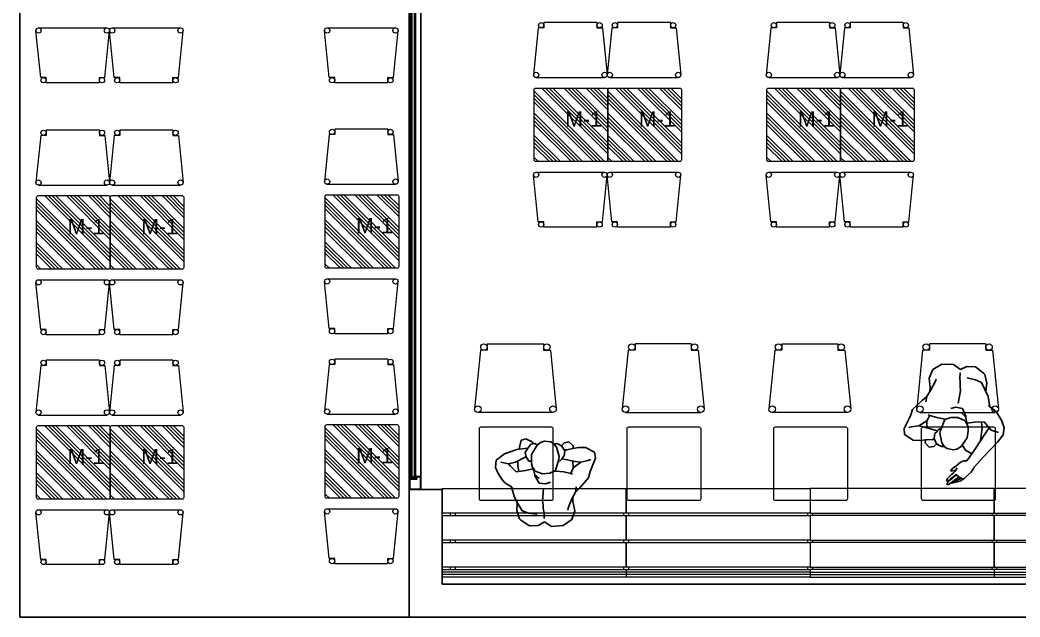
# Model space of a CAD drawing. Header units: centimetres. Extents: x 129282 to 136766, y 26190 to 28185.
# Drawn here: x 129282 to 129893, y 26190 to 26555 of the extents above; entities that cross this region are included whole.
import ezdxf

# ---------------------------------------------------------------- set-up
doc = ezdxf.new("R2010")
doc.units = ezdxf.units.CM
doc.header["$LTSCALE"] = 10
doc.header["$MEASUREMENT"] = 0
for name, color, linetype in [('141125_RT1$0$xref_4_vitrin_kaplama$0$2DCAM', 4, 'Continuous'), ('141125_RT1$0$xref_4_vitrin_kaplama$0$2DKONST2', 253, 'Continuous'), ('CG TASARIM LOGO', 7, 'Continuous'), ('LP-DIMENSION_INT_100', 51, 'Continuous'), ('SD-YAZI', 233, 'Continuous'), ('wall', 255, 'Continuous')]:
    doc.layers.add(name, color=color, linetype=linetype)
doc.layers.add('ARK_AHŞAP', color=45, linetype='Continuous', lineweight=15)
doc.layers.add('ARK_METAL', color=252, linetype='Continuous', lineweight=15)
doc.styles.get("Standard").update_dxf_attribs({"font": 'arial.ttf'})
pattern_1 = [(135, (96926.2095, -191650.964), (-6.7351921, -6.7351921), []), (135, (96926.2095, -191648.719), (-6.7351921, -6.7351921), []), (135, (96926.2095, -191646.474), (-6.7351921, -6.7351921), []), (135, (96926.2095, -191644.229), (-6.7351921, -6.7351921), [])]
pattern_2 = [(135, (96881.2095, -191650.964), (-6.7351921, -6.7351921), []), (135, (96881.2095, -191648.719), (-6.7351921, -6.7351921), []), (135, (96881.2095, -191646.474), (-6.7351921, -6.7351921), []), (135, (96881.2095, -191644.229), (-6.7351921, -6.7351921), [])]

# ---------------------------------------------------------------- blocks, each defined once
blk = doc.blocks.new('dada')
for p, q in [((219973.43, -31806.86), (219967.82, -31810.1)), ((219980.49, -31806.97), (219973.43, -31806.86)), ((219967.82, -31810.1), (219965.63, -31815.29)), ((219984.71, -31810.01), (219980.49, -31806.97)), ((219984.28, -31815.56), (219984.55, -31812.14)), ((219988.56, -31808.22), (219984.71, -31810.01)), ((219993.91, -31808.37), (219988.56, -31808.22)), ((219998.88, -31812.26), (219993.91, -31808.37)), ((219999.67, -31813.16), (219998.88, -31812.26)), ((219965.63, -31815.29), (219966.32, -31821.02)), ((219967.93, -31820.3), (219969.4, -31817.13)), ((219969.4, -31817.13), (219969.8, -31816.05)), ((219984.57, -31817.26), (219984.28, -31815.56)), ((219984.6, -31818.7), (219984.57, -31817.26)), ((219984.6, -31820.52), (219984.6, -31818.7)), ((219993.96, -31816.3), (219988.77, -31815.1)), ((219997.59, -31817.95), (219993.96, -31816.3)), ((219999.73, -31822.23), (219997.59, -31817.95)), ((220000.91, -31818.54), (219999.67, -31813.16)), ((220000.18, -31823.15), (220000.91, -31818.54)), ((219964.1, -31826.49), (219966.74, -31822.57)), ((219966.32, -31821.02), (219966.1, -31823.52)), ((219966.74, -31822.57), (219967.93, -31820.3)), ((219984.36, -31825.28), (219984.72, -31822.78)), ((219984.72, -31822.78), (219984.6, -31820.52)), ((220001.59, -31826.62), (219999.73, -31822.23)), ((219961.55, -31828.75), (219955.53, -31834.58)), ((219964.1, -31826.49), (219961.55, -31828.75)), ((219963.56, -31829.8), (219964.1, -31826.49)), ((219983.43, -31830.57), (219984.36, -31825.28)), ((220002.81, -31832.98), (220001.59, -31826.62)), ((219955.53, -31834.58), (219954.16, -31838.39)), ((219981.99, -31833.12), (219978.94, -31834.02)), ((219985.92, -31833.89), (219981.99, -31833.12)), ((219988.07, -31839.19), (219985.66, -31836.85)), ((219988.02, -31838.63), (219985.92, -31833.89)), ((220002.93, -31833.11), (220001.86, -31831.93)), ((220006.66, -31835.82), (220002.93, -31833.11)), ((220008.27, -31838.35), (220006.66, -31835.82)), ((219954.16, -31838.39), (219950.29, -31846.24)), ((219964.26, -31841.56), (219959.4, -31844.48)), ((219964.25, -31845.64), (219964.26, -31841.56)), ((219965.95, -31838.14), (219964.26, -31841.56)), ((219965.95, -31838.14), (219964.98, -31837.71)), ((219970.28, -31839.47), (219965.95, -31838.14)), ((219975.28, -31840.42), (219970.28, -31839.47)), ((219975.15, -31840.74), (219972.56, -31847.46)), ((219978.82, -31839.44), (219975.15, -31840.74)), ((219983.21, -31839.4), (219978.82, -31839.44)), ((219987.64, -31841.51), (219983.21, -31839.4)), ((219989.39, -31844.89), (219987.64, -31841.51)), ((219988.07, -31839.19), (219988.02, -31838.63)), ((219988.47, -31841.63), (219988.07, -31839.19)), ((219989.1, -31844.08), (219988.47, -31841.63)), ((219993.46, -31842.32), (219988.64, -31842.96)), ((219999.27, -31842.1), (219993.46, -31842.32)), ((219997.93, -31845.57), (219997.61, -31842.23)), ((219999.27, -31842.1), (220002.34, -31845.71)), ((220010.11, -31841.56), (220008.27, -31838.35)), ((220011.49, -31845.77), (220010.11, -31841.56)), ((219950.29, -31846.24), (219950.45, -31849.81)), ((219954.91, -31845.07), (219953.11, -31845.59)), ((219959.4, -31844.48), (219954.91, -31845.07)), ((219962.84, -31845.25), (219959.4, -31844.48)), ((219970.62, -31847.5), (219962.84, -31845.25)), ((219969.08, -31849.16), (219968.58, -31852.23)), ((219970.59, -31848.03), (219969.08, -31849.16)), ((219970.97, -31847.21), (219970.59, -31848.03)), ((219972.17, -31846.32), (219970.97, -31847.21)), ((219972.17, -31846.32), (219972.92, -31846.53)), ((219972.56, -31847.46), (219972.17, -31849.01)), ((219972.17, -31849.01), (219973.41, -31854.95)), ((219988.91, -31851.81), (219989.4, -31847.79)), ((219989.4, -31845.86), (219989.1, -31844.08)), ((219989.4, -31847.79), (219989.39, -31844.89)), ((219997.01, -31853.72), (219997.93, -31845.57)), ((219997.01, -31853.72), (219999.97, -31848.98)), ((219999.97, -31848.98), (220002.34, -31845.71)), ((220002.34, -31845.71), (220003.54, -31847.27)), ((220003.54, -31847.27), (220008.04, -31848.65)), ((220010.84, -31850.1), (220011.49, -31845.77)), ((219950.45, -31849.81), (219955.8, -31853.26)), ((219955.8, -31853.26), (219959.9, -31853.53)), ((219959.9, -31853.53), (219963.48, -31853.17)), ((219963.15, -31854.85), (219963.36, -31853.18)), ((219965.64, -31857.49), (219963.15, -31854.85)), ((219963.48, -31853.17), (219967.29, -31852.84)), ((219967.29, -31852.84), (219968.82, -31852.87)), ((219970.32, -31855.52), (219968.51, -31857.12)), ((219968.58, -31852.23), (219970.19, -31855.43)), ((219968.58, -31852.23), (219968.58, -31852.23)), ((219970.19, -31855.43), (219971.96, -31856.56)), ((219973.41, -31854.95), (219974.93, -31857.36)), ((219985.09, -31857.09), (219988.91, -31851.81)), ((219993.17, -31859.66), (219997.01, -31853.72)), ((220003.67, -31858.47), (220007.38, -31854.47)), ((220007.38, -31854.47), (220010.84, -31850.1)), ((220010.84, -31850.1), (220010.84, -31850.1)), ((219968.51, -31857.12), (219965.64, -31857.49)), ((219971.96, -31856.56), (219973.39, -31857.25)), ((219973.39, -31857.25), (219974.3, -31857.1)), ((219974.3, -31857.1), (219974, -31855.88)), ((219974.93, -31857.36), (219976.56, -31858.48)), ((219976.56, -31858.48), (219980.28, -31859.2)), ((219980.28, -31859.2), (219982.44, -31858.76)), ((219982.44, -31858.76), (219985.09, -31857.09)), ((219985.8, -31856.21), (219987.9, -31859.37)), ((219987.9, -31859.37), (219991.64, -31861.58)), ((219988.57, -31865.91), (219991.64, -31861.58)), ((219991.64, -31861.58), (219993.17, -31859.66)), ((219998.72, -31863.72), (220003.67, -31858.47)), ((219984.86, -31866.77), (219983.16, -31868.07)), ((219986.8, -31865.87), (219984.86, -31866.77)), ((219988.57, -31865.91), (219986.8, -31865.87)), ((219993.34, -31869.51), (219998.72, -31863.72)), ((219980.08, -31870.45), (219978.82, -31871.79)), ((219978.82, -31871.79), (219978.86, -31872.05)), ((219978.86, -31872.05), (219979.15, -31872.17)), ((219979.15, -31872.17), (219981.22, -31871.84)), ((219979.15, -31874.38), (219980.27, -31873.42)), ((219981.05, -31869.82), (219980.08, -31870.45)), ((219980.27, -31873.42), (219981.5, -31872.16)), ((219983.16, -31868.07), (219981.05, -31869.82)), ((219981.22, -31871.84), (219982.18, -31871.28)), ((219981.5, -31872.16), (219982.18, -31871.28)), ((219982.18, -31871.28), (219982.73, -31870.18)), ((219991.22, -31872.75), (219987.88, -31875.86)), ((219993.34, -31869.51), (219991.22, -31872.75)), ((219976.27, -31878.1), (219976.66, -31876.87)), ((219976.41, -31878.38), (219976.27, -31878.1)), ((219976.79, -31878.46), (219976.41, -31878.38)), ((219976.48, -31879.78), (219978.12, -31877.92)), ((219976.62, -31880.37), (219976.48, -31879.78)), ((219976.66, -31876.87), (219977.52, -31876.06)), ((219977.86, -31877.77), (219976.79, -31878.46)), ((219979.16, -31879.29), (219976.88, -31880.62)), ((219977.52, -31876.06), (219978.45, -31875.03)), ((219978.67, -31877.01), (219977.86, -31877.77)), ((219978.12, -31877.92), (219979.05, -31877.16)), ((219978.45, -31875.03), (219979.15, -31874.38)), ((219980.13, -31875.83), (219978.67, -31877.01)), ((219979.05, -31877.16), (219980.26, -31876.22)), ((219981.04, -31877.69), (219979.16, -31879.29)), ((219981.25, -31878.56), (219979.16, -31879.29)), ((219979.44, -31879.52), (219979.16, -31879.29)), ((219981.03, -31879.23), (219979.44, -31879.52)), ((219982.07, -31874.36), (219980.13, -31875.83)), ((219980.26, -31876.22), (219981.28, -31875.32)), ((219984.29, -31878.28), (219981.03, -31879.23)), ((219982.21, -31876.84), (219981.04, -31877.69)), ((219983.47, -31877.43), (219981.25, -31878.56)), ((219981.28, -31875.32), (219982.23, -31874.56)), ((219982.23, -31874.56), (219982.07, -31874.36)), ((219982.21, -31876.84), (219983.86, -31875.88)), ((219982.23, -31874.56), (219983.86, -31875.88)), ((219985.17, -31876.82), (219983.47, -31877.43)), ((219983.86, -31875.88), (219986.68, -31877.05)), ((219986.68, -31877.05), (219984.29, -31878.28)), ((219985.98, -31876.82), (219985.17, -31876.82)), ((219987.88, -31875.86), (219986.68, -31877.05)), ((219976.88, -31880.62), (219976.62, -31880.37))]:
    blk.add_line(p, q)
blk = doc.blocks.new('insanplanoturan2')
for p, q in [((-4.35, 28), (-8.09, 30.21)), ((-1.54, 25.72), (-5.35, 20.45)), ((-3.59, 26.87), (-4.35, 28)), ((1.11, 27.39), (-1.54, 25.72)), ((3.27, 27.84), (1.11, 27.39)), ((7, 27.12), (3.27, 27.84)), ((8.63, 26), (7, 27.12)), ((10.14, 23.59), (8.63, 26)), ((10.17, 25.88), (9.26, 25.73)), ((9.26, 25.73), (9.56, 24.52)), ((11.6, 25.19), (10.17, 25.88)), ((13.37, 24.07), (11.6, 25.19)), ((13.24, 24.16), (15.05, 25.76)), ((15.05, 25.76), (17.91, 26.13)), ((17.91, 26.13), (20.4, 23.48)), ((-27.28, 18.74), (-27.93, 14.41)), ((-27.28, 18.74), (-27.28, 18.74)), ((-5.35, 20.45), (-5.85, 16.43)), ((11.39, 17.65), (10.14, 23.59)), ((14.98, 20.87), (13.37, 24.07)), ((14.48, 17.79), (14.98, 20.87)), ((16.27, 21.48), (14.74, 21.5)), ((14.98, 20.87), (14.98, 20.87)), ((20.07, 21.81), (16.27, 21.48)), ((23.66, 22.17), (20.07, 21.81)), ((20.4, 23.48), (20.2, 21.81)), ((27.76, 21.89), (23.66, 22.17)), ((33.11, 18.44), (27.76, 21.89)), ((33.27, 14.87), (33.11, 18.44)), ((-27.93, 14.41), (-26.55, 10.2)), ((-19.98, 15.91), (-24.48, 17.29)), ((-18.79, 14.34), (-19.98, 15.91)), ((-15.71, 10.73), (-18.79, 14.34)), ((-14.03, 17.26), (-14.37, 14.2)), ((-14.37, 14.2), (-14.05, 10.87)), ((-5.85, 16.43), (-5.83, 13.53)), ((-5.85, 14.49), (-5.54, 12.71)), ((-5.83, 13.53), (-4.08, 10.14)), ((-5.54, 12.71), (-4.92, 10.26)), ((8.41, 9.37), (10.99, 16.09)), ((11.39, 14.95), (10.64, 15.16)), ((10.99, 16.09), (11.39, 17.65)), ((11.39, 14.95), (12.59, 15.84)), ((12.59, 15.84), (12.97, 16.66)), ((12.94, 16.13), (20.72, 13.88)), ((12.97, 16.66), (14.48, 17.79)), ((19.31, 14.28), (19.29, 10.2)), ((19.29, 10.2), (24.16, 13.11)), ((20.72, 13.88), (24.16, 13.11)), ((24.16, 13.11), (28.65, 13.7)), ((28.65, 13.7), (30.45, 14.23)), ((29.4, 7.03), (33.27, 14.87)), ((-26.55, 10.2), (-24.71, 6.99)), ((-24.71, 6.99), (-23.11, 4.46)), ((-15.71, 10.73), (-9.91, 10.95)), ((-9.91, 10.95), (-5.08, 11.6)), ((-4.92, 10.26), (-4.51, 7.82)), ((-4.51, 7.82), (-2.1, 5.49)), ((-4.51, 7.82), (-4.46, 7.27)), ((-4.46, 7.27), (-2.36, 2.53)), ((-4.08, 10.14), (0.35, 8.04)), ((0.35, 8.04), (4.73, 8.08)), ((4.73, 8.08), (8.41, 9.37)), ((8.28, 9.05), (13.28, 8.1)), ((13.28, 8.1), (17.61, 6.77)), ((17.61, 6.77), (19.29, 10.2)), ((17.61, 6.77), (18.58, 6.35)), ((28.03, 3.22), (29.4, 7.03)), ((-23.11, 4.46), (-19.37, 1.75)), ((-19.37, 1.75), (-18.3, 0.57)), ((-19.26, 1.62), (-18.03, -4.75)), ((-2.36, 2.53), (1.56, 1.75)), ((1.56, 1.75), (4.62, 2.65)), ((22.01, -2.61), (28.03, 3.22)), ((-18.03, -4.75), (-16.17, -9.13)), ((-0.81, -6.09), (-1.17, -8.58)), ((0.13, -0.8), (-0.81, -6.09)), ((19.46, -4.88), (16.82, -8.79)), ((20, -1.56), (19.46, -4.88)), ((19.46, -4.88), (22.01, -2.61)), ((-16.62, -8.22), (-17.35, -12.82)), ((-16.17, -9.13), (-14.03, -13.42)), ((-1.17, -8.58), (-1.05, -10.85)), ((-1.05, -10.85), (-1.05, -12.66)), ((15.63, -11.06), (14.16, -14.24)), ((16.82, -8.79), (15.63, -11.06)), ((17.24, -10.34), (17.46, -7.85)), ((17.93, -16.07), (17.24, -10.34)), ((-17.35, -12.82), (-16.11, -18.21)), ((-16.11, -18.21), (-15.32, -19.11)), ((-14.03, -13.42), (-10.4, -15.06)), ((-10.4, -15.06), (-5.21, -16.27)), ((-1.05, -12.66), (-1.01, -14.11)), ((-1.01, -14.11), (-0.73, -15.8)), ((-0.73, -15.8), (-0.99, -19.23)), ((14.16, -14.24), (13.76, -15.31)), ((15.74, -21.26), (17.93, -16.07)), ((-15.32, -19.11), (-10.35, -22.99)), ((-10.35, -22.99), (-5, -23.15)), ((-5, -23.15), (-1.15, -21.36)), ((-1.15, -21.36), (3.07, -24.4)), ((3.07, -24.4), (10.13, -24.5)), ((10.13, -24.5), (15.74, -21.26))]:
    blk.add_line(p, q)
for points in [[(-27.28, 18.74), (-21.76, 22.31), (-14.13, 24.15), (-7.35, 24.57)], [(-8.09, 30.21), (-10.88, 29.66), (-12.15, 26.27), (-12.64, 24.24)], [(-1.54, 25.72), (-2.54, 26.97), (-5.37, 26.69), (-7.35, 24.57), (-9.19, 21.89), (-8.9, 19.21), (-7.35, 16.52), (-5.85, 16.43)], [(-19.98, 15.91), (-15.55, 16.66), (-9.47, 19.07), (-8.9, 19.21)]]:
    blk.add_lwpolyline(points)
blk = doc.blocks.new('xccxc')
at = {"rotation": 180}
blk.add_blockref('insanplanoturan2', (220488.91, -31825.14), dxfattribs=at)

msp = doc.modelspace()

# ---------------------------------------------------------------- hatches: boundary and pattern name
at = {"layer": 'ARK_METAL'}
h = msp.add_hatch(dxfattribs=at)
h.set_pattern_fill('ANSI34', color=256, scale=0.5, angle=450)
h.set_pattern_definition([(135, (97185.41, -191444.606), (-6.7351921, -6.7351921), []), (135, (97185.41, -191442.361), (-6.7351921, -6.7351921), []), (135, (97185.41, -191440.116), (-6.7351921, -6.7351921), []), (135, (97185.41, -191437.871), (-6.7351921, -6.7351921), [])])
h.paths.add_polyline_path([(129641.51, 26469.58), (129641.51, 26512.58, 0.414214), (129640.51, 26513.58), (129597.51, 26513.58, 0.414214), (129596.51, 26512.58), (129596.51, 26469.58, 0.414214), (129597.51, 26468.58), (129640.51, 26468.58, 0.414214)])
h = msp.add_hatch(dxfattribs=at)
h.set_pattern_fill('ANSI34', color=256, scale=0.5, angle=450)
h.set_pattern_definition([(135, (97230.41, -191444.606), (-6.7351921, -6.7351921), []), (135, (97230.41, -191442.361), (-6.7351921, -6.7351921), []), (135, (97230.41, -191440.116), (-6.7351921, -6.7351921), []), (135, (97230.41, -191437.871), (-6.7351921, -6.7351921), [])])
h.paths.add_polyline_path([(129686.51, 26469.58), (129686.51, 26512.58, 0.414214), (129685.51, 26513.58), (129642.51, 26513.58, 0.414214), (129641.51, 26512.58), (129641.51, 26469.58, 0.414214), (129642.51, 26468.58), (129685.51, 26468.58, 0.414214)])
h = msp.add_hatch(dxfattribs=at)
h.set_pattern_fill('ANSI34', color=256, scale=0.5, angle=450)
h.set_pattern_definition([(135, (97327.643, -191444.606), (-6.7351921, -6.7351921), []), (135, (97327.643, -191442.361), (-6.7351921, -6.7351921), []), (135, (97327.643, -191440.116), (-6.7351921, -6.7351921), []), (135, (97327.643, -191437.871), (-6.7351921, -6.7351921), [])])
h.paths.add_polyline_path([(129783.74, 26469.58), (129783.74, 26512.58, 0.414214), (129782.74, 26513.58), (129739.74, 26513.58, 0.414214), (129738.74, 26512.58), (129738.74, 26469.58, 0.414214), (129739.74, 26468.58), (129782.74, 26468.58, 0.414214)])
h = msp.add_hatch(dxfattribs=at)
h.set_pattern_fill('ANSI34', color=256, scale=0.5, angle=450)
h.set_pattern_definition([(135, (97372.643, -191444.606), (-6.7351921, -6.7351921), []), (135, (97372.643, -191442.361), (-6.7351921, -6.7351921), []), (135, (97372.643, -191440.116), (-6.7351921, -6.7351921), []), (135, (97372.643, -191437.871), (-6.7351921, -6.7351921), [])])
h.paths.add_polyline_path([(129828.74, 26469.58), (129828.74, 26512.58, 0.414214), (129827.74, 26513.58), (129784.74, 26513.58, 0.414214), (129783.74, 26512.58), (129783.74, 26469.58, 0.414214), (129784.74, 26468.58), (129827.74, 26468.58, 0.414214)])
h = msp.add_hatch(dxfattribs=at)
h.set_pattern_fill('ANSI34', color=256, scale=0.5, angle=450)
h.set_pattern_definition([(135, (96881.2095, -191510.38), (-6.7351921, -6.7351921), []), (135, (96881.2095, -191508.134), (-6.7351921, -6.7351921), []), (135, (96881.2095, -191505.889), (-6.7351921, -6.7351921), []), (135, (96881.2095, -191503.644), (-6.7351921, -6.7351921), [])])
h.paths.add_polyline_path([(129337.3, 26403.81), (129337.3, 26446.81, 0.414214), (129336.3, 26447.81), (129293.3, 26447.81, 0.414214), (129292.3, 26446.81), (129292.3, 26403.81, 0.414214), (129293.3, 26402.81), (129336.3, 26402.81, 0.414214)])
h = msp.add_hatch(dxfattribs=at)
h.set_pattern_fill('ANSI34', color=256, scale=0.5, angle=450)
h.set_pattern_definition([(135, (96926.2095, -191510.38), (-6.7351921, -6.7351921), []), (135, (96926.2095, -191508.134), (-6.7351921, -6.7351921), []), (135, (96926.2095, -191505.889), (-6.7351921, -6.7351921), []), (135, (96926.2095, -191503.644), (-6.7351921, -6.7351921), [])])
h.paths.add_polyline_path([(129382.3, 26403.81), (129382.3, 26446.81, 0.414214), (129381.3, 26447.81), (129338.3, 26447.81, 0.414214), (129337.3, 26446.81), (129337.3, 26403.81, 0.414214), (129338.3, 26402.81), (129381.3, 26402.81, 0.414214)])
h = msp.add_hatch(dxfattribs=at)
h.set_pattern_fill('ANSI34', color=256, scale=0.5, angle=450)
h.set_pattern_definition([(135, (97057.583, -191509.8155), (-6.7351921, -6.7351921), []), (135, (97057.583, -191507.57), (-6.7351921, -6.7351921), []), (135, (97057.583, -191505.325), (-6.7351921, -6.7351921), []), (135, (97057.583, -191503.08), (-6.7351921, -6.7351921), [])])
h.paths.add_polyline_path([(129513.68, 26404.37), (129513.68, 26447.37, 0.414214), (129512.68, 26448.37), (129469.68, 26448.37, 0.414214), (129468.68, 26447.37), (129468.68, 26404.37, 0.414214), (129469.68, 26403.37), (129512.68, 26403.37, 0.414214)])
h = msp.add_hatch(dxfattribs=at)
h.set_pattern_fill('ANSI34', color=256, scale=0.5, angle=450)
h.set_pattern_definition(pattern_2)
h.paths.add_polyline_path([(129337.3, 26263.22), (129337.3, 26306.22, 0.414214), (129336.3, 26307.22), (129293.3, 26307.22, 0.414214), (129292.3, 26306.22), (129292.3, 26263.22, 0.414214), (129293.3, 26262.22), (129336.3, 26262.22, 0.414214)])
h = msp.add_hatch(dxfattribs=at)
h.set_pattern_fill('ANSI34', color=256, scale=0.5, angle=450)
h.set_pattern_definition(pattern_2)
h.paths.add_polyline_path([(129337.3, 26263.22), (129337.3, 26306.22, 0.414214), (129336.3, 26307.22), (129293.3, 26307.22, 0.414214), (129292.3, 26306.22), (129292.3, 26263.22, 0.414214), (129293.3, 26262.22), (129336.3, 26262.22, 0.414214)])
h = msp.add_hatch(dxfattribs=at)
h.set_pattern_fill('ANSI34', color=256, scale=0.5, angle=450)
h.set_pattern_definition(pattern_1)
h.paths.add_polyline_path([(129382.3, 26263.22), (129382.3, 26306.22, 0.414214), (129381.3, 26307.22), (129338.3, 26307.22, 0.414214), (129337.3, 26306.22), (129337.3, 26263.22, 0.414214), (129338.3, 26262.22), (129381.3, 26262.22, 0.414214)])
h = msp.add_hatch(dxfattribs=at)
h.set_pattern_fill('ANSI34', color=256, scale=0.5, angle=450)
h.set_pattern_definition(pattern_1)
h.paths.add_polyline_path([(129382.3, 26263.22), (129382.3, 26306.22, 0.414214), (129381.3, 26307.22), (129338.3, 26307.22, 0.414214), (129337.3, 26306.22), (129337.3, 26263.22, 0.414214), (129338.3, 26262.22), (129381.3, 26262.22, 0.414214)])
h = msp.add_hatch(dxfattribs=at)
h.set_pattern_fill('ANSI34', color=256, scale=0.5, angle=450)
h.set_pattern_definition([(135, (97057.583, -191650.4), (-6.7351921, -6.7351921), []), (135, (97057.583, -191648.155), (-6.7351921, -6.7351921), []), (135, (97057.583, -191645.91), (-6.7351921, -6.7351921), []), (135, (97057.583, -191643.665), (-6.7351921, -6.7351921), [])])
h.paths.add_polyline_path([(129513.68, 26263.79), (129513.68, 26306.79, 0.414214), (129512.68, 26307.79), (129469.68, 26307.79, 0.414214), (129468.68, 26306.79), (129468.68, 26263.79, 0.414214), (129469.68, 26262.79), (129512.68, 26262.79, 0.414214)])

# ---------------------------------------------------------------- linework, layer by layer
at = {"layer": '141125_RT1$0$xref_4_vitrin_kaplama$0$2DCAM'}
for p, q in [((129520.17, 26669.9), (129520.17, 26276.5)), ((129527.17, 26276.2), (129527.17, 26670.2))]:
    msp.add_line(p, q, dxfattribs=at)
for points in [[(129521.07, 26274.8), (129521.07, 26671.6), (129521.67, 26671.6), (129521.67, 26274.8)], [(129523.27, 26671.6), (129523.27, 26274.8)], [(129523.87, 26274.8), (129523.87, 26671.6)], [(129523.27, 26274.8), (129523.27, 26275.8), (129521.67, 26275.8), (129521.67, 26274.8)]]:
    msp.add_lwpolyline(points, dxfattribs=at)
at = {"layer": '141125_RT1$0$xref_4_vitrin_kaplama$0$2DKONST2'}
for points in [[(129520.17, 26269.2), (129520.17, 26268.2), (129526.67, 26268.2), (129526.67, 26268.2), (129527.17, 26268.2), (129527.17, 26276.2), (129524.47, 26276.2), (129524.47, 26274.8), (129520.67, 26274.8), (129520.67, 26276.5), (129520.17, 26276.5), (129520.17, 26269.2)], [(129520.42, 26269.45), (129520.42, 26268.45), (129526.92, 26268.45), (129526.92, 26275.95), (129524.72, 26275.95), (129524.72, 26274.55), (129520.42, 26274.55), (129520.42, 26269.45)]]:
    msp.add_lwpolyline(points, close=True, dxfattribs=at)
at = {"layer": 'ARK_AHŞAP'}
for p, q in [((129540.17, 26253.67), (129540.17, 26268.67)), ((129540.17, 26268.67), (129660.17, 26268.67)), ((129652.67, 26253.67), (129652.67, 26268.67)), ((129652.67, 26268.67), (129652.67, 26253.67)), ((129660.17, 26268.67), (129765.17, 26268.67)), ((129870.17, 26268.67), (129765.17, 26268.67)), ((129765.17, 26268.67), (129765.17, 26253.67)), ((130109.17, 26268.67), (129870.17, 26268.67)), ((129877.67, 26253.67), (129877.67, 26268.67)), ((129877.67, 26268.67), (129877.67, 26253.67)), ((129660.17, 26253.67), (129540.17, 26253.67)), ((129540.17, 26237.17), (129540.17, 26252.17)), ((129540.17, 26252.17), (129660.17, 26252.17)), ((129652.67, 26237.17), (129652.67, 26252.17)), ((129652.67, 26252.17), (129652.67, 26237.17)), ((129765.17, 26253.67), (129660.17, 26253.67)), ((129660.17, 26252.17), (129765.17, 26252.17)), ((129765.17, 26253.67), (129870.17, 26253.67)), ((129870.17, 26252.17), (129765.17, 26252.17)), ((129765.17, 26252.17), (129765.17, 26237.17)), ((129870.17, 26253.67), (130109.17, 26253.67)), ((130109.17, 26252.17), (129870.17, 26252.17)), ((129877.67, 26237.17), (129877.67, 26252.17)), ((129877.67, 26252.17), (129877.67, 26237.17)), ((129660.17, 26237.17), (129540.17, 26237.17)), ((129540.17, 26220.67), (129540.17, 26235.67)), ((129540.17, 26235.67), (129660.17, 26235.67)), ((129652.67, 26220.67), (129652.67, 26235.67)), ((129652.67, 26235.67), (129652.67, 26220.67)), ((129765.17, 26237.17), (129660.17, 26237.17)), ((129660.17, 26235.67), (129765.17, 26235.67)), ((129765.17, 26237.17), (129870.17, 26237.17)), ((129870.17, 26235.67), (129765.17, 26235.67)), ((129765.17, 26235.67), (129765.17, 26220.67)), ((129870.17, 26237.17), (130109.17, 26237.17)), ((130109.17, 26235.67), (129870.17, 26235.67)), ((129877.67, 26220.67), (129877.67, 26235.67)), ((129877.67, 26235.67), (129877.67, 26220.67)), ((129660.17, 26220.67), (129540.17, 26220.67)), ((129765.17, 26220.67), (129660.17, 26220.67)), ((129765.17, 26220.67), (129870.17, 26220.67)), ((129870.17, 26220.67), (130109.17, 26220.67)), ((129765.17, 26217.63), (129540.17, 26217.63)), ((129765.17, 26216.11), (129540.17, 26216.11)), ((129765.17, 26214.58), (129540.17, 26214.58)), ((129652.67, 26219.16), (129652.67, 26214.58)), ((129765.17, 26219.16), (129765.17, 26214.58)), ((129765.17, 26217.63), (130109.17, 26217.63)), ((129765.17, 26216.11), (130109.17, 26216.11)), ((129765.17, 26214.58), (130109.17, 26214.58)), ((129877.67, 26219.16), (129877.67, 26214.58))]:
    msp.add_line(p, q, dxfattribs=at)
at = {"layer": 'ARK_AHŞAP', "elevation": 0}
for points in [[(129563, 26262.4), (129563, 26305.4, -0.414214), (129564, 26306.4), (129607, 26306.4, -0.414214), (129608, 26305.4), (129608, 26262.4, -0.414214), (129607, 26261.4), (129564, 26261.4, -0.414214)], [(129653.34, 26262.4), (129653.34, 26305.4, -0.414214), (129654.34, 26306.4), (129697.34, 26306.4, -0.414214), (129698.34, 26305.4), (129698.34, 26262.4, -0.414214), (129697.34, 26261.4), (129654.34, 26261.4, -0.414214)], [(129743, 26262.4), (129743, 26305.4, -0.414214), (129744, 26306.4), (129787, 26306.4, -0.414214), (129788, 26305.4), (129788, 26262.4, -0.414214), (129787, 26261.4), (129744, 26261.4, -0.414214)], [(129833.34, 26262.4), (129833.34, 26305.4, -0.414214), (129834.34, 26306.4), (129877.34, 26306.4, -0.414214), (129878.34, 26305.4), (129878.34, 26262.4, -0.414214), (129877.34, 26261.4), (129834.34, 26261.4, -0.414214)]]:
    msp.add_lwpolyline(points, format="xyb", close=True, dxfattribs=at)
at = {"layer": 'ARK_AHŞAP'}
for points in [[(129765.17, 26210.2), (129540.17, 26210.2), (129540.17, 26219.16), (129765.17, 26219.16)], [(129765.17, 26210.2), (130109.17, 26210.2), (130109.17, 26219.16), (129765.17, 26219.16)]]:
    msp.add_lwpolyline(points, dxfattribs=at)
for centre, radius in [((129293.53, 26548.77), 1.6), ((129335.33, 26548.77), 1.6), ((129338.53, 26548.77), 1.6), ((129380.33, 26548.77), 1.6), ((129469.9, 26548.77), 1.6), ((129511.7, 26548.77), 1.6), ((129600.77, 26552), 1.6), ((129636.49, 26552), 1.6), ((129645.77, 26552), 1.6), ((129681.49, 26552), 1.6), ((129743, 26552), 1.6), ((129778.72, 26552), 1.6), ((129788, 26552), 1.6), ((129823.72, 26552), 1.6), ((129296.57, 26518.37), 1.6), ((129332.29, 26518.37), 1.6), ((129341.57, 26518.37), 1.6), ((129377.29, 26518.37), 1.6), ((129472.94, 26518.37), 1.6), ((129508.66, 26518.37), 1.6), ((129597.73, 26521.6), 1.6), ((129639.53, 26521.6), 1.6), ((129642.73, 26521.6), 1.6), ((129684.53, 26521.6), 1.6), ((129739.96, 26521.6), 1.6), ((129781.76, 26521.6), 1.6), ((129784.96, 26521.6), 1.6), ((129826.76, 26521.6), 1.6), ((129296.57, 26486.22), 1.6), ((129332.29, 26486.22), 1.6), ((129341.57, 26486.22), 1.6), ((129377.29, 26486.22), 1.6), ((129472.94, 26486.79), 1.6), ((129508.66, 26486.79), 1.6), ((129469.9, 26456.39), 1.6), ((129511.7, 26456.39), 1.6), ((129597.73, 26460.57), 1.6), ((129639.53, 26460.57), 1.6), ((129642.73, 26460.57), 1.6), ((129684.53, 26460.57), 1.6), ((129739.96, 26460.57), 1.6), ((129781.76, 26460.57), 1.6), ((129784.96, 26460.57), 1.6), ((129826.76, 26460.57), 1.6), ((129293.53, 26455.82), 1.6), ((129335.33, 26455.82), 1.6), ((129338.53, 26455.82), 1.6), ((129380.33, 26455.82), 1.6), ((129600.77, 26430.17), 1.6), ((129636.49, 26430.17), 1.6), ((129645.77, 26430.17), 1.6), ((129681.49, 26430.17), 1.6), ((129743, 26430.17), 1.6), ((129778.72, 26430.17), 1.6), ((129788, 26430.17), 1.6), ((129823.72, 26430.17), 1.6), ((129469.9, 26395.36), 1.6), ((129511.7, 26395.36), 1.6), ((129293.53, 26394.79), 1.6), ((129335.33, 26394.79), 1.6), ((129338.53, 26394.79), 1.6), ((129380.33, 26394.79), 1.6), ((129472.94, 26364.96), 1.6), ((129508.66, 26364.96), 1.6), ((129296.57, 26364.39), 1.6), ((129332.29, 26364.39), 1.6), ((129341.57, 26364.39), 1.6), ((129377.29, 26364.39), 1.6), ((129565.8, 26355.25), 2), ((129604.2, 26355.25), 2), ((129656.15, 26355.25), 2), ((129694.54, 26355.25), 2), ((129745.8, 26355.25), 2), ((129784.2, 26355.25), 2), ((129836.15, 26355.25), 2), ((129874.54, 26355.25), 2), ((129296.57, 26345.64), 1.6), ((129296.57, 26345.64), 1.6), ((129332.29, 26345.64), 1.6), ((129332.29, 26345.64), 1.6), ((129341.57, 26345.64), 1.6), ((129341.57, 26345.64), 1.6), ((129377.29, 26345.64), 1.6), ((129377.29, 26345.64), 1.6), ((129472.94, 26346.2), 1.6), ((129508.66, 26346.2), 1.6), ((129469.9, 26315.8), 1.6), ((129511.7, 26315.8), 1.6), ((129562, 26317.25), 2), ((129608, 26317.25), 2), ((129652.34, 26317.25), 2), ((129698.34, 26317.25), 2), ((129742, 26317.25), 2), ((129788, 26317.25), 2), ((129832.34, 26317.25), 2), ((129878.34, 26317.25), 2), ((129293.53, 26315.24), 1.6), ((129293.53, 26315.24), 1.6), ((129335.33, 26315.24), 1.6), ((129335.33, 26315.24), 1.6), ((129338.53, 26315.24), 1.6), ((129338.53, 26315.24), 1.6), ((129380.33, 26315.24), 1.6), ((129380.33, 26315.24), 1.6), ((129469.9, 26254.77), 1.6), ((129511.7, 26254.77), 1.6), ((129293.53, 26254.21), 1.6), ((129293.53, 26254.21), 1.6), ((129335.33, 26254.21), 1.6), ((129335.33, 26254.21), 1.6), ((129338.53, 26254.21), 1.6), ((129338.53, 26254.21), 1.6), ((129380.33, 26254.21), 1.6), ((129380.33, 26254.21), 1.6), ((129472.94, 26224.37), 1.6), ((129508.66, 26224.37), 1.6), ((129296.57, 26223.81), 1.6), ((129296.57, 26223.81), 1.6), ((129332.29, 26223.81), 1.6), ((129332.29, 26223.81), 1.6), ((129341.57, 26223.81), 1.6), ((129341.57, 26223.81), 1.6), ((129377.29, 26223.81), 1.6), ((129377.29, 26223.81), 1.6)]:
    msp.add_circle(centre, radius, dxfattribs=at)
at = {"layer": 'ARK_METAL'}
for p, q in [((129293.53, 26550.37), (129335.33, 26550.37)), ((129338.53, 26550.37), (129380.33, 26550.37)), ((129469.9, 26550.37), (129511.7, 26550.37)), ((129599.01, 26550.4), (129596.14, 26521.76)), ((129602.37, 26550.4), (129599.01, 26550.4)), ((129616.13, 26553.6), (129602.37, 26553.6)), ((129634.89, 26553.6), (129602.37, 26553.6)), ((129602.37, 26553.6), (129602.37, 26550.4)), ((129634.89, 26553.6), (129634.89, 26550.4)), ((129634.89, 26550.4), (129638.25, 26550.4)), ((129638.25, 26550.4), (129641.12, 26521.76)), ((129644.01, 26550.4), (129641.14, 26521.76)), ((129647.37, 26550.4), (129644.01, 26550.4)), ((129661.13, 26553.6), (129647.37, 26553.6)), ((129679.89, 26553.6), (129647.37, 26553.6)), ((129647.37, 26553.6), (129647.37, 26550.4)), ((129679.89, 26553.6), (129679.89, 26550.4)), ((129679.89, 26550.4), (129683.25, 26550.4)), ((129683.25, 26550.4), (129686.12, 26521.76)), ((129741.24, 26550.4), (129738.37, 26521.76)), ((129744.6, 26550.4), (129741.24, 26550.4)), ((129758.36, 26553.6), (129744.6, 26553.6)), ((129777.12, 26553.6), (129744.6, 26553.6)), ((129744.6, 26553.6), (129744.6, 26550.4)), ((129777.12, 26553.6), (129777.12, 26550.4)), ((129777.12, 26550.4), (129780.48, 26550.4)), ((129780.48, 26550.4), (129783.35, 26521.76)), ((129786.24, 26550.4), (129783.37, 26521.76)), ((129789.6, 26550.4), (129786.24, 26550.4)), ((129803.36, 26553.6), (129789.6, 26553.6)), ((129822.12, 26553.6), (129789.6, 26553.6)), ((129789.6, 26553.6), (129789.6, 26550.4)), ((129822.12, 26553.6), (129822.12, 26550.4)), ((129822.12, 26550.4), (129825.48, 26550.4)), ((129825.48, 26550.4), (129828.35, 26521.76)), ((129294.81, 26519.97), (129291.93, 26548.61)), ((129334.05, 26519.97), (129336.92, 26548.61)), ((129339.81, 26519.97), (129336.93, 26548.61)), ((129379.05, 26519.97), (129381.92, 26548.61)), ((129471.18, 26519.97), (129468.31, 26548.61)), ((129510.42, 26519.97), (129513.29, 26548.61)), ((129298.17, 26519.97), (129294.81, 26519.97)), ((129298.17, 26516.77), (129298.17, 26519.97)), ((129330.69, 26519.97), (129334.05, 26519.97)), ((129330.69, 26516.77), (129330.69, 26519.97)), ((129343.17, 26519.97), (129339.81, 26519.97)), ((129343.17, 26516.77), (129343.17, 26519.97)), ((129375.69, 26519.97), (129379.05, 26519.97)), ((129375.69, 26516.77), (129375.69, 26519.97)), ((129474.54, 26519.97), (129471.18, 26519.97)), ((129474.54, 26516.77), (129474.54, 26519.97)), ((129507.06, 26519.97), (129510.42, 26519.97)), ((129507.06, 26516.77), (129507.06, 26519.97)), ((129597.73, 26520), (129639.53, 26520)), ((129642.73, 26520), (129684.53, 26520)), ((129739.96, 26520), (129781.76, 26520)), ((129784.96, 26520), (129826.76, 26520)), ((129311.93, 26516.77), (129298.17, 26516.77)), ((129330.69, 26516.77), (129298.17, 26516.77)), ((129356.93, 26516.77), (129343.17, 26516.77)), ((129375.69, 26516.77), (129343.17, 26516.77)), ((129488.3, 26516.77), (129474.54, 26516.77)), ((129507.06, 26516.77), (129474.54, 26516.77)), ((129294.81, 26484.62), (129291.93, 26455.98)), ((129298.17, 26484.62), (129294.81, 26484.62)), ((129311.93, 26487.82), (129298.17, 26487.82)), ((129330.69, 26487.82), (129298.17, 26487.82)), ((129298.17, 26487.82), (129298.17, 26484.62)), ((129330.69, 26487.82), (129330.69, 26484.62)), ((129330.69, 26484.62), (129334.05, 26484.62)), ((129334.05, 26484.62), (129336.92, 26455.98)), ((129339.81, 26484.62), (129336.93, 26455.98)), ((129343.17, 26484.62), (129339.81, 26484.62)), ((129356.93, 26487.82), (129343.17, 26487.82)), ((129375.69, 26487.82), (129343.17, 26487.82)), ((129343.17, 26487.82), (129343.17, 26484.62)), ((129375.69, 26487.82), (129375.69, 26484.62)), ((129375.69, 26484.62), (129379.05, 26484.62)), ((129379.05, 26484.62), (129381.92, 26455.98)), ((129471.18, 26485.19), (129468.31, 26456.55)), ((129474.54, 26485.19), (129471.18, 26485.19)), ((129488.3, 26488.39), (129474.54, 26488.39)), ((129507.06, 26488.39), (129474.54, 26488.39)), ((129474.54, 26488.39), (129474.54, 26485.19)), ((129507.06, 26488.39), (129507.06, 26485.19)), ((129507.06, 26485.19), (129510.42, 26485.19)), ((129510.42, 26485.19), (129513.29, 26456.55)), ((129599.01, 26431.77), (129596.14, 26460.41)), ((129597.73, 26462.17), (129639.53, 26462.17)), ((129638.25, 26431.77), (129641.12, 26460.41)), ((129644.01, 26431.77), (129641.14, 26460.41)), ((129642.73, 26462.17), (129684.53, 26462.17)), ((129683.25, 26431.77), (129686.12, 26460.41)), ((129741.24, 26431.77), (129738.37, 26460.41)), ((129739.96, 26462.17), (129781.76, 26462.17)), ((129780.48, 26431.77), (129783.35, 26460.41)), ((129786.24, 26431.77), (129783.37, 26460.41)), ((129784.96, 26462.17), (129826.76, 26462.17)), ((129825.48, 26431.77), (129828.35, 26460.41)), ((129293.53, 26454.22), (129335.33, 26454.22)), ((129338.53, 26454.22), (129380.33, 26454.22)), ((129469.9, 26454.79), (129511.7, 26454.79)), ((129602.37, 26431.77), (129599.01, 26431.77)), ((129602.37, 26428.57), (129602.37, 26431.77)), ((129616.13, 26428.57), (129602.37, 26428.57)), ((129634.89, 26428.57), (129602.37, 26428.57)), ((129634.89, 26431.77), (129638.25, 26431.77)), ((129634.89, 26428.57), (129634.89, 26431.77)), ((129647.37, 26431.77), (129644.01, 26431.77)), ((129647.37, 26428.57), (129647.37, 26431.77)), ((129661.13, 26428.57), (129647.37, 26428.57)), ((129679.89, 26428.57), (129647.37, 26428.57)), ((129679.89, 26431.77), (129683.25, 26431.77)), ((129679.89, 26428.57), (129679.89, 26431.77)), ((129744.6, 26431.77), (129741.24, 26431.77)), ((129744.6, 26428.57), (129744.6, 26431.77)), ((129758.36, 26428.57), (129744.6, 26428.57)), ((129777.12, 26428.57), (129744.6, 26428.57)), ((129777.12, 26431.77), (129780.48, 26431.77)), ((129777.12, 26428.57), (129777.12, 26431.77)), ((129789.6, 26431.77), (129786.24, 26431.77)), ((129789.6, 26428.57), (129789.6, 26431.77)), ((129803.36, 26428.57), (129789.6, 26428.57)), ((129822.12, 26428.57), (129789.6, 26428.57)), ((129822.12, 26431.77), (129825.48, 26431.77)), ((129822.12, 26428.57), (129822.12, 26431.77)), ((129469.9, 26396.96), (129511.7, 26396.96)), ((129294.81, 26365.99), (129291.93, 26394.63)), ((129293.53, 26396.39), (129335.33, 26396.39)), ((129334.05, 26365.99), (129336.92, 26394.63)), ((129339.81, 26365.99), (129336.93, 26394.63)), ((129338.53, 26396.39), (129380.33, 26396.39)), ((129379.05, 26365.99), (129381.92, 26394.63)), ((129471.18, 26366.56), (129468.31, 26395.2)), ((129510.42, 26366.56), (129513.29, 26395.2)), ((129474.54, 26366.56), (129471.18, 26366.56)), ((129474.54, 26363.36), (129474.54, 26366.56)), ((129507.06, 26366.56), (129510.42, 26366.56)), ((129507.06, 26363.36), (129507.06, 26366.56)), ((129298.17, 26365.99), (129294.81, 26365.99)), ((129298.17, 26362.79), (129298.17, 26365.99)), ((129311.93, 26362.79), (129298.17, 26362.79)), ((129330.69, 26362.79), (129298.17, 26362.79)), ((129330.69, 26365.99), (129334.05, 26365.99)), ((129330.69, 26362.79), (129330.69, 26365.99)), ((129343.17, 26365.99), (129339.81, 26365.99)), ((129343.17, 26362.79), (129343.17, 26365.99)), ((129356.93, 26362.79), (129343.17, 26362.79)), ((129375.69, 26362.79), (129343.17, 26362.79)), ((129375.69, 26365.99), (129379.05, 26365.99)), ((129375.69, 26362.79), (129375.69, 26365.99)), ((129488.3, 26363.36), (129474.54, 26363.36)), ((129507.06, 26363.36), (129474.54, 26363.36)), ((129567.8, 26357.25), (129602.2, 26357.25)), ((129567.8, 26357.25), (129567.8, 26353.25)), ((129585, 26357.25), (129602.2, 26357.25)), ((129602.2, 26357.25), (129602.2, 26353.25)), ((129675.34, 26357.25), (129658.15, 26357.25)), ((129692.54, 26357.25), (129658.15, 26357.25)), ((129658.15, 26357.25), (129658.15, 26353.25)), ((129692.54, 26357.25), (129692.54, 26353.25)), ((129747.8, 26357.25), (129782.2, 26357.25)), ((129747.8, 26357.25), (129747.8, 26353.25)), ((129765, 26357.25), (129782.2, 26357.25)), ((129782.2, 26357.25), (129782.2, 26353.25)), ((129855.34, 26357.25), (129838.15, 26357.25)), ((129872.54, 26357.25), (129838.15, 26357.25)), ((129838.15, 26357.25), (129838.15, 26353.25)), ((129872.54, 26357.25), (129872.54, 26353.25)), ((129563.6, 26353.25), (129560.01, 26317.45)), ((129567.8, 26353.25), (129563.6, 26353.25)), ((129602.2, 26353.25), (129606.4, 26353.25)), ((129606.4, 26353.25), (129609.99, 26317.45)), ((129653.94, 26353.25), (129650.35, 26317.45)), ((129658.15, 26353.25), (129653.94, 26353.25)), ((129692.54, 26353.25), (129696.75, 26353.25)), ((129696.75, 26353.25), (129700.33, 26317.45)), ((129743.6, 26353.25), (129740.01, 26317.45)), ((129747.8, 26353.25), (129743.6, 26353.25)), ((129782.2, 26353.25), (129786.4, 26353.25)), ((129786.4, 26353.25), (129789.99, 26317.45)), ((129833.94, 26353.25), (129830.35, 26317.45)), ((129838.15, 26353.25), (129833.94, 26353.25)), ((129872.54, 26353.25), (129876.75, 26353.25)), ((129876.75, 26353.25), (129880.33, 26317.45)), ((129294.81, 26344.04), (129291.93, 26315.4)), ((129294.81, 26344.04), (129291.93, 26315.4)), ((129298.17, 26344.04), (129294.81, 26344.04)), ((129298.17, 26344.04), (129294.81, 26344.04)), ((129311.93, 26347.24), (129298.17, 26347.24)), ((129330.69, 26347.24), (129298.17, 26347.24)), ((129298.17, 26347.24), (129298.17, 26344.04)), ((129311.93, 26347.24), (129298.17, 26347.24)), ((129330.69, 26347.24), (129298.17, 26347.24)), ((129298.17, 26347.24), (129298.17, 26344.04)), ((129330.69, 26347.24), (129330.69, 26344.04)), ((129330.69, 26347.24), (129330.69, 26344.04)), ((129330.69, 26344.04), (129334.05, 26344.04)), ((129330.69, 26344.04), (129334.05, 26344.04)), ((129334.05, 26344.04), (129336.92, 26315.4)), ((129334.05, 26344.04), (129336.92, 26315.4)), ((129339.81, 26344.04), (129336.93, 26315.4)), ((129339.81, 26344.04), (129336.93, 26315.4)), ((129343.17, 26344.04), (129339.81, 26344.04)), ((129343.17, 26344.04), (129339.81, 26344.04)), ((129356.93, 26347.24), (129343.17, 26347.24)), ((129375.69, 26347.24), (129343.17, 26347.24)), ((129343.17, 26347.24), (129343.17, 26344.04)), ((129356.93, 26347.24), (129343.17, 26347.24)), ((129375.69, 26347.24), (129343.17, 26347.24)), ((129343.17, 26347.24), (129343.17, 26344.04)), ((129375.69, 26347.24), (129375.69, 26344.04)), ((129375.69, 26347.24), (129375.69, 26344.04)), ((129375.69, 26344.04), (129379.05, 26344.04)), ((129375.69, 26344.04), (129379.05, 26344.04)), ((129379.05, 26344.04), (129381.92, 26315.4)), ((129379.05, 26344.04), (129381.92, 26315.4)), ((129471.18, 26344.6), (129468.31, 26315.96)), ((129474.54, 26344.6), (129471.18, 26344.6)), ((129488.3, 26347.8), (129474.54, 26347.8)), ((129507.06, 26347.8), (129474.54, 26347.8)), ((129474.54, 26347.8), (129474.54, 26344.6)), ((129507.06, 26347.8), (129507.06, 26344.6)), ((129507.06, 26344.6), (129510.42, 26344.6)), ((129510.42, 26344.6), (129513.29, 26315.96)), ((129293.53, 26313.64), (129335.33, 26313.64)), ((129293.53, 26313.64), (129335.33, 26313.64)), ((129338.53, 26313.64), (129380.33, 26313.64)), ((129338.53, 26313.64), (129380.33, 26313.64)), ((129469.9, 26314.2), (129511.7, 26314.2)), ((129608, 26315.25), (129562, 26315.25)), ((129652.34, 26315.25), (129698.34, 26315.25)), ((129788, 26315.25), (129742, 26315.25)), ((129832.34, 26315.25), (129878.34, 26315.25)), ((129469.9, 26256.37), (129511.7, 26256.37)), ((129294.81, 26225.41), (129291.93, 26254.05)), ((129294.81, 26225.41), (129291.93, 26254.05)), ((129293.53, 26255.81), (129335.33, 26255.81)), ((129293.53, 26255.81), (129335.33, 26255.81)), ((129334.05, 26225.41), (129336.92, 26254.05)), ((129334.05, 26225.41), (129336.92, 26254.05)), ((129339.81, 26225.41), (129336.93, 26254.05)), ((129339.81, 26225.41), (129336.93, 26254.05)), ((129338.53, 26255.81), (129380.33, 26255.81)), ((129338.53, 26255.81), (129380.33, 26255.81)), ((129379.05, 26225.41), (129381.92, 26254.05)), ((129379.05, 26225.41), (129381.92, 26254.05)), ((129471.18, 26225.97), (129468.31, 26254.61)), ((129510.42, 26225.97), (129513.29, 26254.61)), ((129545.17, 26253.67), (129545.17, 26252.17)), ((129548.17, 26253.67), (129548.17, 26252.17)), ((129651.17, 26253.67), (129651.17, 26252.17)), ((129654.17, 26253.67), (129654.17, 26252.17)), ((129763.67, 26253.67), (129763.67, 26252.17)), ((129766.67, 26253.67), (129766.67, 26252.17)), ((129876.17, 26253.67), (129876.17, 26252.17)), ((129879.17, 26253.67), (129879.17, 26252.17)), ((129545.17, 26237.17), (129545.17, 26235.67)), ((129548.17, 26237.17), (129548.17, 26235.67)), ((129651.17, 26237.17), (129651.17, 26235.67)), ((129654.17, 26237.17), (129654.17, 26235.67)), ((129763.67, 26237.17), (129763.67, 26235.67)), ((129766.67, 26237.17), (129766.67, 26235.67)), ((129876.17, 26237.17), (129876.17, 26235.67)), ((129879.17, 26237.17), (129879.17, 26235.67)), ((129474.54, 26225.97), (129471.18, 26225.97)), ((129474.54, 26222.77), (129474.54, 26225.97)), ((129507.06, 26225.97), (129510.42, 26225.97)), ((129507.06, 26222.77), (129507.06, 26225.97)), ((129298.17, 26225.41), (129294.81, 26225.41)), ((129298.17, 26225.41), (129294.81, 26225.41)), ((129298.17, 26222.21), (129298.17, 26225.41)), ((129298.17, 26222.21), (129298.17, 26225.41)), ((129311.93, 26222.21), (129298.17, 26222.21)), ((129330.69, 26222.21), (129298.17, 26222.21)), ((129311.93, 26222.21), (129298.17, 26222.21)), ((129330.69, 26222.21), (129298.17, 26222.21)), ((129330.69, 26225.41), (129334.05, 26225.41)), ((129330.69, 26222.21), (129330.69, 26225.41)), ((129330.69, 26225.41), (129334.05, 26225.41)), ((129330.69, 26222.21), (129330.69, 26225.41)), ((129343.17, 26225.41), (129339.81, 26225.41)), ((129343.17, 26225.41), (129339.81, 26225.41)), ((129343.17, 26222.21), (129343.17, 26225.41)), ((129343.17, 26222.21), (129343.17, 26225.41)), ((129356.93, 26222.21), (129343.17, 26222.21)), ((129375.69, 26222.21), (129343.17, 26222.21)), ((129356.93, 26222.21), (129343.17, 26222.21)), ((129375.69, 26222.21), (129343.17, 26222.21)), ((129375.69, 26225.41), (129379.05, 26225.41)), ((129375.69, 26222.21), (129375.69, 26225.41)), ((129375.69, 26225.41), (129379.05, 26225.41)), ((129375.69, 26222.21), (129375.69, 26225.41)), ((129488.3, 26222.77), (129474.54, 26222.77)), ((129507.06, 26222.77), (129474.54, 26222.77)), ((129545.17, 26220.67), (129545.17, 26219.17)), ((129548.17, 26220.67), (129548.17, 26219.17)), ((129651.17, 26220.67), (129651.17, 26219.17)), ((129654.17, 26220.67), (129654.17, 26219.17)), ((129763.67, 26220.67), (129763.67, 26219.17)), ((129766.67, 26220.67), (129766.67, 26219.17)), ((129876.17, 26220.67), (129876.17, 26219.17)), ((129879.17, 26220.67), (129879.17, 26219.17))]:
    msp.add_line(p, q, dxfattribs=at)
for points in [[(129640.51, 26468.58), (129597.51, 26468.58, -0.414214), (129596.51, 26469.58), (129596.51, 26512.58, -0.414214), (129597.51, 26513.58), (129640.51, 26513.58, -0.414214), (129641.51, 26512.58), (129641.51, 26469.58, -0.414214)], [(129685.51, 26468.58), (129642.51, 26468.58, -0.414214), (129641.51, 26469.58), (129641.51, 26512.58, -0.414214), (129642.51, 26513.58), (129685.51, 26513.58, -0.414214), (129686.51, 26512.58), (129686.51, 26469.58, -0.414214)], [(129782.74, 26468.58), (129739.74, 26468.58, -0.414214), (129738.74, 26469.58), (129738.74, 26512.58, -0.414214), (129739.74, 26513.58), (129782.74, 26513.58, -0.414214), (129783.74, 26512.58), (129783.74, 26469.58, -0.414214)], [(129827.74, 26468.58), (129784.74, 26468.58, -0.414214), (129783.74, 26469.58), (129783.74, 26512.58, -0.414214), (129784.74, 26513.58), (129827.74, 26513.58, -0.414214), (129828.74, 26512.58), (129828.74, 26469.58, -0.414214)], [(129336.3, 26402.81), (129293.3, 26402.81, -0.414214), (129292.3, 26403.81), (129292.3, 26446.81, -0.414214), (129293.3, 26447.81), (129336.3, 26447.81, -0.414214), (129337.3, 26446.81), (129337.3, 26403.81, -0.414214)], [(129381.3, 26402.81), (129338.3, 26402.81, -0.414214), (129337.3, 26403.81), (129337.3, 26446.81, -0.414214), (129338.3, 26447.81), (129381.3, 26447.81, -0.414214), (129382.3, 26446.81), (129382.3, 26403.81, -0.414214)], [(129512.68, 26403.37), (129469.68, 26403.37, -0.414214), (129468.68, 26404.37), (129468.68, 26447.37, -0.414214), (129469.68, 26448.37), (129512.68, 26448.37, -0.414214), (129513.68, 26447.37), (129513.68, 26404.37, -0.414214)], [(129336.3, 26262.22), (129293.3, 26262.22, -0.414214), (129292.3, 26263.22), (129292.3, 26306.22, -0.414214), (129293.3, 26307.22), (129336.3, 26307.22, -0.414214), (129337.3, 26306.22), (129337.3, 26263.22, -0.414214)], [(129336.3, 26262.22), (129293.3, 26262.22, -0.414214), (129292.3, 26263.22), (129292.3, 26306.22, -0.414214), (129293.3, 26307.22), (129336.3, 26307.22, -0.414214), (129337.3, 26306.22), (129337.3, 26263.22, -0.414214)], [(129381.3, 26262.22), (129338.3, 26262.22, -0.414214), (129337.3, 26263.22), (129337.3, 26306.22, -0.414214), (129338.3, 26307.22), (129381.3, 26307.22, -0.414214), (129382.3, 26306.22), (129382.3, 26263.22, -0.414214)], [(129381.3, 26262.22), (129338.3, 26262.22, -0.414214), (129337.3, 26263.22), (129337.3, 26306.22, -0.414214), (129338.3, 26307.22), (129381.3, 26307.22, -0.414214), (129382.3, 26306.22), (129382.3, 26263.22, -0.414214)], [(129512.68, 26262.79), (129469.68, 26262.79, -0.414214), (129468.68, 26263.79), (129468.68, 26306.79, -0.414214), (129469.68, 26307.79), (129512.68, 26307.79, -0.414214), (129513.68, 26306.79), (129513.68, 26263.79, -0.414214)]]:
    msp.add_lwpolyline(points, format="xyb", close=True, dxfattribs=at)
at = {"layer": 'CG TASARIM LOGO'}
msp.add_lwpolyline([(130360.17, 27812.2), (130360.17, 28182.2), (130380.17, 28182.2), (130380.17, 27766.2), (130449.17, 27766.2), (130449.17, 27391.2), (130402.17, 27391.2), (130402.17, 27275.2), (130432.17, 27275.2), (130432.17, 27040.2), (130357.17, 27040.2), (130357.17, 26954.2), (130048.17, 26954.2), (130016.17, 26954.2), (130016.17, 26460.2), (130129.17, 26460.2), (130129.17, 26190.2), (129520.17, 26190.2), (129520.17, 26268.2), (129540.17, 26268.2)], dxfattribs=at)
at = {"layer": 'LP-DIMENSION_INT_100', "color": 2}
for p, q in [((129540.17, 26210.2), (129540.17, 26268.2)), ((130109.17, 26210.2), (129540.17, 26210.2))]:
    msp.add_line(p, q, dxfattribs=at)
msp.add_lwpolyline([(129582.17, 28185.2), (129282.17, 28185.2), (129282.17, 26190.2), (129520.17, 26190.2)], dxfattribs=at)

# ---------------------------------------------------------------- block references
at = {"layer": 'wall'}
msp.add_blockref('dada', (-90127.66, 58151.6), dxfattribs=at)
at = {"layer": 'wall', "rotation": 184.9306057040312}
msp.add_blockref('xccxc', (352010.36, 13513.13), dxfattribs=at)

# ---------------------------------------------------------------- texts
at = {"layer": 'SD-YAZI', "color": 2, "char_height": 9.36, "attachment_point": 7}
for insert in [(129615.43, 26490.01), (129660.43, 26490.01), (129757.67, 26490.01), (129802.67, 26490.01), (129311.23, 26424.24), (129356.23, 26424.24), (129487.61, 26424.8), (129311.23, 26283.65), (129311.23, 26283.65), (129356.23, 26283.65), (129356.23, 26283.65), (129487.61, 26284.22)]:
    msp.add_mtext_dynamic_manual_height_columns('M-1', width=1669.2448, gutter_width=60, heights=[0], dxfattribs=dict(at, insert=insert))

doc.saveas('drawing.dxf')
